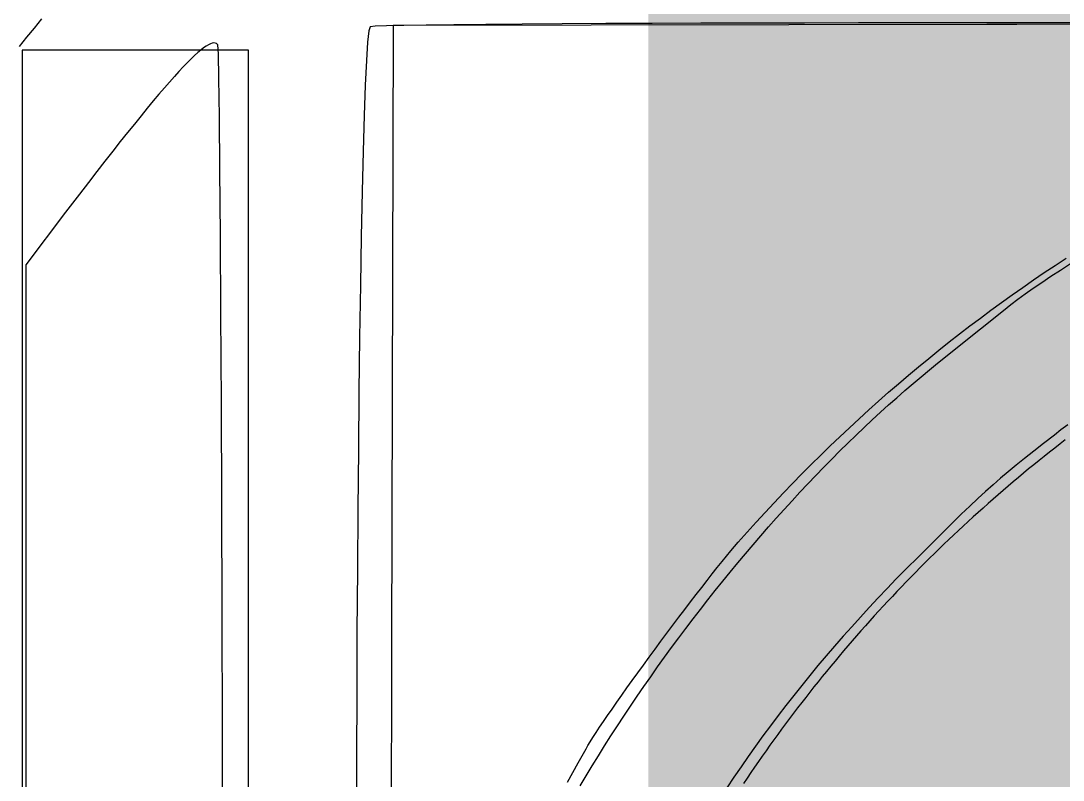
# Model space of a CAD drawing. Header units: inches. Extents: x -14 to 338, y 0 to 125.
# Drawn here: x 17.717 to 20.396, y 56.863 to 58.813 of the extents above; entities that cross this region are included whole.
import ezdxf

# ---------------------------------------------------------------- set-up
doc = ezdxf.new("R2010")
doc.units = ezdxf.units.IN
for name, color, linetype in [('Bottom Layer', 5, 'Continuous'), ('Bottom Overlay', 54, 'Continuous'), ('Top Overlay', 2, 'Continuous')]:
    doc.layers.add(name, color=color, linetype=linetype)

# ---------------------------------------------------------------- blocks, each defined once
blk = doc.blocks.new('IMPORTED_IMAGE_B_2')
at = {"layer": 'Bottom Overlay'}
for p, q in [((6.049, -6.0593), (6.0444, -7.6533)), ((7.5749, -6.0568), (6.049, -6.0593)), ((6.049, -6.0593), (6.049, -6.0593)), ((7.6514, -6.0567), (7.5749, -6.0568)), ((7.5749, -6.0568), (7.5749, -6.0568)), ((7.7978, -6.0565), (7.6514, -6.0567)), ((7.6514, -6.0567), (7.6514, -6.0567)), ((5.6766, -6.1228), (5.0954, -6.1228)), ((5.0954, -6.1228), (5.0954, -6.1228)), ((5.0954, -6.1228), (5.0954, -13.3007)), ((5.6766, -10.0738), (5.6766, -6.1228)), ((5.6766, -6.1228), (5.6766, -6.1228)), ((7.7392, -6.7037), (7.7638, -6.6877)), ((7.7638, -6.6877), (7.7895, -6.6713)), ((7.7638, -6.6877), (7.7638, -6.6877)), ((7.6938, -6.7344), (7.7159, -6.7193)), ((7.7159, -6.7193), (7.7392, -6.7037)), ((7.7159, -6.7193), (7.7159, -6.7193)), ((7.7392, -6.7037), (7.7392, -6.7037)), ((7.6541, -6.7628), (7.6732, -6.7489)), ((7.6732, -6.7489), (7.6938, -6.7344)), ((7.6732, -6.7489), (7.6732, -6.7489)), ((7.6938, -6.7344), (7.6938, -6.7344)), ((7.6172, -6.7914), (7.6366, -6.776)), ((7.6366, -6.776), (7.6541, -6.7628)), ((7.6366, -6.776), (7.6366, -6.776)), ((7.6541, -6.7628), (7.6541, -6.7628)), ((7.5585, -6.8386), (7.6172, -6.7914)), ((7.6172, -6.7914), (7.6172, -6.7914)), ((7.4478, -6.9273), (7.5585, -6.8386)), ((7.5585, -6.8386), (7.5585, -6.8386)), ((7.4268, -6.9443), (7.4478, -6.9273)), ((7.4478, -6.9273), (7.4478, -6.9273)), ((7.3848, -6.9793), (7.4058, -6.9616)), ((7.4058, -6.9616), (7.4268, -6.9443)), ((7.4058, -6.9616), (7.4058, -6.9616)), ((7.4268, -6.9443), (7.4268, -6.9443)), ((7.3638, -6.9973), (7.3848, -6.9793)), ((7.3848, -6.9793), (7.3848, -6.9793)), ((7.3218, -7.0343), (7.3428, -7.0156)), ((7.3428, -7.0156), (7.3638, -6.9973)), ((7.3428, -7.0156), (7.3428, -7.0156)), ((7.3638, -6.9973), (7.3638, -6.9973)), ((7.3009, -7.0532), (7.3218, -7.0343)), ((7.3218, -7.0343), (7.3218, -7.0343)), ((7.28, -7.0725), (7.3009, -7.0532)), ((7.3009, -7.0532), (7.3009, -7.0532)), ((7.2383, -7.1119), (7.2591, -7.0921)), ((7.2591, -7.0921), (7.28, -7.0725)), ((7.2591, -7.0921), (7.2591, -7.0921)), ((7.28, -7.0725), (7.28, -7.0725)), ((7.2175, -7.1321), (7.2383, -7.1119)), ((7.2383, -7.1119), (7.2383, -7.1119)), ((7.7761, -7.124), (7.7626, -7.1345)), ((7.1761, -7.1732), (7.1968, -7.1525)), ((7.1968, -7.1525), (7.2175, -7.1321)), ((7.1968, -7.1525), (7.1968, -7.1525)), ((7.2175, -7.1321), (7.2175, -7.1321)), ((7.749, -7.145), (7.7355, -7.1557)), ((7.7626, -7.1345), (7.749, -7.145)), ((7.749, -7.145), (7.749, -7.145)), ((7.7626, -7.1345), (7.7626, -7.1345)), ((7.1555, -7.1941), (7.1761, -7.1732)), ((7.1761, -7.1732), (7.1761, -7.1732)), ((7.7087, -7.1771), (7.6953, -7.1879)), ((7.7221, -7.1663), (7.7087, -7.1771)), ((7.7087, -7.1771), (7.7087, -7.1771)), ((7.7355, -7.1557), (7.7221, -7.1663)), ((7.7221, -7.1663), (7.7221, -7.1663)), ((7.7355, -7.1557), (7.7355, -7.1557)), ((7.135, -7.2153), (7.1555, -7.1941)), ((7.1555, -7.1941), (7.1555, -7.1941)), ((7.682, -7.1987), (7.6688, -7.2097)), ((7.6953, -7.1879), (7.682, -7.1987)), ((7.682, -7.1987), (7.682, -7.1987)), ((7.6953, -7.1879), (7.6953, -7.1879)), ((7.1145, -7.2368), (7.135, -7.2153)), ((7.135, -7.2153), (7.135, -7.2153)), ((7.6425, -7.2317), (7.6294, -7.2428)), ((7.6556, -7.2206), (7.6425, -7.2317)), ((7.6425, -7.2317), (7.6425, -7.2317)), ((7.6688, -7.2097), (7.6556, -7.2206)), ((7.6556, -7.2206), (7.6556, -7.2206)), ((7.6688, -7.2097), (7.6688, -7.2097)), ((7.0738, -7.2804), (7.0941, -7.2585)), ((7.0941, -7.2585), (7.1145, -7.2368)), ((7.0941, -7.2585), (7.0941, -7.2585)), ((7.1145, -7.2368), (7.1145, -7.2368)), ((7.6164, -7.2539), (7.6034, -7.2651)), ((7.6294, -7.2428), (7.6164, -7.2539)), ((7.6164, -7.2539), (7.6164, -7.2539)), ((7.6294, -7.2428), (7.6294, -7.2428)), ((7.0536, -7.3026), (7.0738, -7.2804)), ((7.0738, -7.2804), (7.0738, -7.2804)), ((7.5905, -7.2764), (7.5776, -7.2877)), ((7.6034, -7.2651), (7.5905, -7.2764)), ((7.5905, -7.2764), (7.5905, -7.2764)), ((7.6034, -7.2651), (7.6034, -7.2651)), ((7.0334, -7.325), (7.0536, -7.3026)), ((7.0536, -7.3026), (7.0536, -7.3026)), ((7.552, -7.3105), (7.5393, -7.322)), ((7.5648, -7.2991), (7.552, -7.3105)), ((7.552, -7.3105), (7.552, -7.3105)), ((7.5776, -7.2877), (7.5648, -7.2991)), ((7.5648, -7.2991), (7.5648, -7.2991)), ((7.5776, -7.2877), (7.5776, -7.2877)), ((7.0134, -7.3475), (7.0334, -7.325)), ((7.0334, -7.325), (7.0334, -7.325)), ((7.5267, -7.3336), (7.5141, -7.3452)), ((7.5393, -7.322), (7.5267, -7.3336)), ((7.5267, -7.3336), (7.5267, -7.3336)), ((7.5393, -7.322), (7.5393, -7.322)), ((6.9935, -7.3703), (7.0134, -7.3475)), ((7.0134, -7.3475), (7.0134, -7.3475)), ((7.5015, -7.3569), (7.489, -7.3686)), ((7.5141, -7.3452), (7.5015, -7.3569)), ((7.5015, -7.3569), (7.5015, -7.3569)), ((7.5141, -7.3452), (7.5141, -7.3452)), ((6.9539, -7.4165), (6.9737, -7.3933)), ((6.9737, -7.3933), (6.9935, -7.3703)), ((6.9737, -7.3933), (6.9737, -7.3933)), ((6.9935, -7.3703), (6.9935, -7.3703)), ((7.4642, -7.3922), (7.4519, -7.4041)), ((7.4766, -7.3803), (7.4642, -7.3922)), ((7.4642, -7.3922), (7.4642, -7.3922)), ((7.489, -7.3686), (7.4766, -7.3803)), ((7.4766, -7.3803), (7.4766, -7.3803)), ((7.489, -7.3686), (7.489, -7.3686)), ((6.9344, -7.4399), (6.9539, -7.4165)), ((6.9539, -7.4165), (6.9539, -7.4165)), ((7.4396, -7.416), (7.4274, -7.428)), ((7.4519, -7.4041), (7.4396, -7.416)), ((7.4396, -7.416), (7.4396, -7.416)), ((7.4519, -7.4041), (7.4519, -7.4041)), ((6.9149, -7.4635), (6.9344, -7.4399)), ((6.9344, -7.4399), (6.9344, -7.4399)), ((7.4152, -7.4401), (7.4031, -7.4522)), ((7.4274, -7.428), (7.4152, -7.4401)), ((7.4152, -7.4401), (7.4152, -7.4401)), ((7.4274, -7.428), (7.4274, -7.428)), ((6.8956, -7.4872), (6.9149, -7.4635)), ((6.9149, -7.4635), (6.9149, -7.4635)), ((7.3911, -7.4643), (7.3791, -7.4765)), ((7.4031, -7.4522), (7.3911, -7.4643)), ((7.3911, -7.4643), (7.3911, -7.4643)), ((7.4031, -7.4522), (7.4031, -7.4522)), ((6.8764, -7.5111), (6.8956, -7.4872)), ((6.8956, -7.4872), (6.8956, -7.4872)), ((7.3672, -7.4888), (7.3553, -7.5011)), ((7.3791, -7.4765), (7.3672, -7.4888)), ((7.3672, -7.4888), (7.3672, -7.4888)), ((7.3791, -7.4765), (7.3791, -7.4765)), ((6.8573, -7.5351), (6.8764, -7.5111)), ((6.8764, -7.5111), (6.8764, -7.5111)), ((7.3318, -7.5259), (7.3201, -7.5384)), ((7.3435, -7.5135), (7.3318, -7.5259)), ((7.3318, -7.5259), (7.3318, -7.5259)), ((7.3553, -7.5011), (7.3435, -7.5135)), ((7.3435, -7.5135), (7.3435, -7.5135)), ((7.3553, -7.5011), (7.3553, -7.5011)), ((6.8384, -7.5593), (6.8573, -7.5351)), ((6.8573, -7.5351), (6.8573, -7.5351)), ((7.3084, -7.551), (7.2968, -7.5635)), ((7.3201, -7.5384), (7.3084, -7.551)), ((7.3084, -7.551), (7.3084, -7.551)), ((7.3201, -7.5384), (7.3201, -7.5384)), ((6.8197, -7.5837), (6.8384, -7.5593)), ((6.8384, -7.5593), (6.8384, -7.5593)), ((7.2853, -7.5762), (7.2739, -7.5889)), ((7.2968, -7.5635), (7.2853, -7.5762)), ((7.2853, -7.5762), (7.2853, -7.5762)), ((7.2968, -7.5635), (7.2968, -7.5635)), ((6.7827, -7.6328), (6.8011, -7.6081)), ((6.8011, -7.6081), (6.8197, -7.5837)), ((6.8011, -7.6081), (6.8011, -7.6081)), ((6.8197, -7.5837), (6.8197, -7.5837)), ((7.2625, -7.6016), (7.2511, -7.6144)), ((7.2739, -7.5889), (7.2625, -7.6016)), ((7.2625, -7.6016), (7.2625, -7.6016)), ((7.2739, -7.5889), (7.2739, -7.5889)), ((6.7644, -7.6575), (6.7827, -7.6328)), ((6.7827, -7.6328), (6.7827, -7.6328)), ((7.2398, -7.6273), (7.2286, -7.6402)), ((7.2511, -7.6144), (7.2398, -7.6273)), ((7.2398, -7.6273), (7.2398, -7.6273)), ((7.2511, -7.6144), (7.2511, -7.6144)), ((6.0444, -7.6533), (6.044, -7.8224)), ((6.0444, -7.6533), (6.0444, -7.6533)), ((6.7463, -7.6823), (6.7644, -7.6575)), ((6.7644, -7.6575), (6.7644, -7.6575)), ((7.2174, -7.6531), (7.2063, -7.6661)), ((7.2286, -7.6402), (7.2174, -7.6531)), ((7.2174, -7.6531), (7.2174, -7.6531)), ((7.2286, -7.6402), (7.2286, -7.6402)), ((6.7284, -7.7073), (6.7463, -7.6823)), ((6.7463, -7.6823), (6.7463, -7.6823)), ((7.1953, -7.6792), (7.1843, -7.6923)), ((7.2063, -7.6661), (7.1953, -7.6792)), ((7.1953, -7.6792), (7.1953, -7.6792)), ((7.2063, -7.6661), (7.2063, -7.6661)), ((6.7107, -7.7323), (6.7284, -7.7073)), ((6.7284, -7.7073), (6.7284, -7.7073)), ((7.1734, -7.7054), (7.1625, -7.7186)), ((7.1843, -7.6923), (7.1734, -7.7054)), ((7.1734, -7.7054), (7.1734, -7.7054)), ((7.1843, -7.6923), (7.1843, -7.6923)), ((6.6931, -7.7575), (6.7107, -7.7323)), ((6.7107, -7.7323), (6.7107, -7.7323)), ((7.1517, -7.7319), (7.141, -7.7452)), ((7.1625, -7.7186), (7.1517, -7.7319)), ((7.1517, -7.7319), (7.1517, -7.7319)), ((7.1625, -7.7186), (7.1625, -7.7186)), ((6.6758, -7.7827), (6.6931, -7.7575)), ((6.6931, -7.7575), (6.6931, -7.7575)), ((7.1303, -7.7585), (7.1197, -7.7719)), ((7.141, -7.7452), (7.1303, -7.7585)), ((7.1303, -7.7585), (7.1303, -7.7585)), ((7.141, -7.7452), (7.141, -7.7452)), ((6.6587, -7.808), (6.6758, -7.7827)), ((6.6758, -7.7827), (6.6758, -7.7827)), ((7.1092, -7.7854), (7.0987, -7.7989)), ((7.1197, -7.7719), (7.1092, -7.7854)), ((7.1092, -7.7854), (7.1092, -7.7854)), ((7.1197, -7.7719), (7.1197, -7.7719)), ((6.044, -7.8224), (6.0437, -7.982)), ((6.044, -7.8224), (6.044, -7.8224)), ((6.6417, -7.8334), (6.6587, -7.808)), ((6.6587, -7.808), (6.6587, -7.808)), ((7.0883, -7.8124), (7.0779, -7.826)), ((7.0987, -7.7989), (7.0883, -7.8124)), ((7.0883, -7.8124), (7.0883, -7.8124)), ((7.0987, -7.7989), (7.0987, -7.7989)), ((6.625, -7.8588), (6.6417, -7.8334)), ((6.6417, -7.8334), (6.6417, -7.8334)), ((7.0676, -7.8396), (7.0574, -7.8533)), ((7.0779, -7.826), (7.0676, -7.8396)), ((7.0676, -7.8396), (7.0676, -7.8396)), ((7.0779, -7.826), (7.0779, -7.826)), ((6.6085, -7.8843), (6.625, -7.8588)), ((6.625, -7.8588), (6.625, -7.8588)), ((7.0472, -7.8671), (7.0371, -7.8809)), ((7.0574, -7.8533), (7.0472, -7.8671)), ((7.0472, -7.8671), (7.0472, -7.8671)), ((7.0574, -7.8533), (7.0574, -7.8533)), ((6.5922, -7.9099), (6.6085, -7.8843)), ((6.6085, -7.8843), (6.6085, -7.8843)), ((7.0271, -7.8947), (7.0171, -7.9086)), ((7.0371, -7.8809), (7.0271, -7.8947)), ((7.0271, -7.8947), (7.0271, -7.8947)), ((7.0371, -7.8809), (7.0371, -7.8809)), ((6.5761, -7.9355), (6.5922, -7.9099)), ((6.5922, -7.9099), (6.5922, -7.9099)), ((7.0072, -7.9225), (6.9973, -7.9365)), ((7.0171, -7.9086), (7.0072, -7.9225)), ((7.0072, -7.9225), (7.0072, -7.9225)), ((7.0171, -7.9086), (7.0171, -7.9086)), ((6.5603, -7.9611), (6.5761, -7.9355)), ((6.5761, -7.9355), (6.5761, -7.9355)), ((6.9876, -7.9505), (6.9778, -7.9646)), ((6.9973, -7.9365), (6.9876, -7.9505)), ((6.9876, -7.9505), (6.9876, -7.9505)), ((6.9973, -7.9365), (6.9973, -7.9365)), ((6.0437, -7.982), (6.0435, -8.1323)), ((6.0437, -7.982), (6.0437, -7.982)), ((6.5447, -7.9868), (6.5603, -7.9611)), ((6.5603, -7.9611), (6.5603, -7.9611)), ((6.9682, -7.9787), (6.9586, -7.9928)), ((6.9778, -7.9646), (6.9682, -7.9787)), ((6.9682, -7.9787), (6.9682, -7.9787)), ((6.9778, -7.9646), (6.9778, -7.9646)), ((6.5294, -8.0125), (6.5447, -7.9868)), ((6.5447, -7.9868), (6.5447, -7.9868)), ((6.9586, -7.9928), (6.9491, -8.007)), ((6.9586, -7.9928), (6.9586, -7.9928))]:
    blk.add_line(p, q, dxfattribs=at)
blk = doc.blocks.new('IMPORTED_IMAGE_B_3')
at = {"layer": 'Top Overlay'}
for p, q in [((5.1264, -6.0661), (5.146, -6.0425)), ((6.7141, -6.0543), (6.595, -6.0548)), ((6.8397, -6.0538), (6.7141, -6.0543)), ((6.7141, -6.0543), (6.7141, -6.0543)), ((6.9708, -6.0535), (6.8397, -6.0538)), ((6.8397, -6.0538), (6.8397, -6.0538)), ((7.1061, -6.0532), (6.9708, -6.0535)), ((6.9708, -6.0535), (6.9708, -6.0535)), ((7.2447, -6.0529), (7.1061, -6.0532)), ((7.1061, -6.0532), (7.1061, -6.0532)), ((7.3856, -6.0528), (7.2447, -6.0529)), ((7.2447, -6.0529), (7.2447, -6.0529)), ((7.5276, -6.0527), (7.3856, -6.0528)), ((7.3856, -6.0528), (7.3856, -6.0528)), ((7.6697, -6.0527), (7.5276, -6.0527)), ((7.5276, -6.0527), (7.5276, -6.0527)), ((7.8108, -6.0528), (7.6697, -6.0527)), ((7.6697, -6.0527), (7.6697, -6.0527)), ((5.1071, -6.0896), (5.1264, -6.0661)), ((5.9863, -6.0734), (5.983, -6.1027)), ((5.9897, -6.0627), (5.9863, -6.0734)), ((5.9863, -6.0734), (5.9863, -6.0734)), ((6.0027, -6.0616), (5.9897, -6.0627)), ((5.9897, -6.0627), (5.9897, -6.0627)), ((6.0317, -6.0605), (6.0027, -6.0616)), ((6.0027, -6.0616), (6.0027, -6.0616)), ((6.0757, -6.0594), (6.0317, -6.0605)), ((6.0317, -6.0605), (6.0317, -6.0605)), ((6.1337, -6.0585), (6.0757, -6.0594)), ((6.0757, -6.0594), (6.0757, -6.0594)), ((6.2045, -6.0576), (6.1337, -6.0585)), ((6.1337, -6.0585), (6.1337, -6.0585)), ((6.2871, -6.0568), (6.2045, -6.0576)), ((6.2045, -6.0576), (6.2045, -6.0576)), ((6.3804, -6.0561), (6.2871, -6.0568)), ((6.2871, -6.0568), (6.2871, -6.0568)), ((6.4834, -6.0554), (6.3804, -6.0561)), ((6.3804, -6.0561), (6.3804, -6.0561)), ((6.595, -6.0548), (6.4834, -6.0554)), ((6.4834, -6.0554), (6.4834, -6.0554)), ((6.595, -6.0548), (6.595, -6.0548)), ((5.088, -6.1131), (5.1071, -6.0896)), ((5.579, -6.1065), (5.5737, -6.1091)), ((5.5837, -6.1049), (5.579, -6.1065)), ((5.579, -6.1065), (5.579, -6.1065)), ((5.5878, -6.1043), (5.5837, -6.1049)), ((5.5837, -6.1049), (5.5837, -6.1049)), ((5.5914, -6.1046), (5.5878, -6.1043)), ((5.5878, -6.1043), (5.5878, -6.1043)), ((5.5944, -6.1058), (5.5914, -6.1046)), ((5.5914, -6.1046), (5.5914, -6.1046)), ((5.5979, -6.1094), (5.5944, -6.1058)), ((5.5944, -6.1058), (5.5944, -6.1058)), ((5.983, -6.1027), (5.9799, -6.1495)), ((5.983, -6.1027), (5.983, -6.1027)), ((5.5465, -6.1293), (5.5382, -6.1369)), ((5.5543, -6.1227), (5.5465, -6.1293)), ((5.5465, -6.1293), (5.5465, -6.1293)), ((5.5614, -6.1172), (5.5543, -6.1227)), ((5.5543, -6.1227), (5.5543, -6.1227)), ((5.5679, -6.1126), (5.5614, -6.1172)), ((5.5614, -6.1172), (5.5614, -6.1172)), ((5.5737, -6.1091), (5.5679, -6.1126)), ((5.5679, -6.1126), (5.5679, -6.1126)), ((5.5737, -6.1091), (5.5737, -6.1091)), ((5.5994, -6.1322), (5.5979, -6.1094)), ((5.5979, -6.1094), (5.5979, -6.1094)), ((5.6008, -6.1946), (5.5994, -6.1322)), ((5.5994, -6.1322), (5.5994, -6.1322)), ((5.5194, -6.1552), (5.5091, -6.1659)), ((5.5291, -6.1455), (5.5194, -6.1552)), ((5.5194, -6.1552), (5.5194, -6.1552)), ((5.5382, -6.1369), (5.5291, -6.1455)), ((5.5291, -6.1455), (5.5291, -6.1455)), ((5.5382, -6.1369), (5.5382, -6.1369)), ((5.9799, -6.1495), (5.9769, -6.2125)), ((5.9799, -6.1495), (5.9799, -6.1495)), ((5.498, -6.1777), (5.4863, -6.1906)), ((5.5091, -6.1659), (5.498, -6.1777)), ((5.498, -6.1777), (5.498, -6.1777)), ((5.5091, -6.1659), (5.5091, -6.1659)), ((5.4738, -6.2047), (5.4607, -6.2198)), ((5.4863, -6.1906), (5.4738, -6.2047)), ((5.4738, -6.2047), (5.4738, -6.2047)), ((5.4863, -6.1906), (5.4863, -6.1906)), ((5.6022, -6.2945), (5.6008, -6.1946)), ((5.6008, -6.1946), (5.6008, -6.1946)), ((5.9769, -6.2125), (5.9741, -6.2904)), ((5.9769, -6.2125), (5.9769, -6.2125)), ((5.4468, -6.236), (5.4321, -6.2534)), ((5.4607, -6.2198), (5.4468, -6.236)), ((5.4468, -6.236), (5.4468, -6.236)), ((5.4607, -6.2198), (5.4607, -6.2198)), ((5.4321, -6.2534), (5.4167, -6.272)), ((5.4321, -6.2534), (5.4321, -6.2534)), ((5.4006, -6.2917), (5.3837, -6.3126)), ((5.4167, -6.272), (5.4006, -6.2917)), ((5.4006, -6.2917), (5.4006, -6.2917)), ((5.4167, -6.272), (5.4167, -6.272)), ((5.6035, -6.43), (5.6022, -6.2945)), ((5.6022, -6.2945), (5.6022, -6.2945)), ((5.9741, -6.2904), (5.9714, -6.382)), ((5.9741, -6.2904), (5.9741, -6.2904)), ((5.3837, -6.3126), (5.3659, -6.3346)), ((5.3837, -6.3126), (5.3837, -6.3126)), ((5.3659, -6.3346), (5.3474, -6.3579)), ((5.3659, -6.3346), (5.3659, -6.3346)), ((5.3474, -6.3579), (5.3281, -6.3824)), ((5.3474, -6.3579), (5.3474, -6.3579)), ((5.3281, -6.3824), (5.308, -6.4081)), ((5.3281, -6.3824), (5.3281, -6.3824)), ((5.9714, -6.382), (5.9689, -6.4861)), ((5.9714, -6.382), (5.9714, -6.382)), ((5.308, -6.4081), (5.287, -6.435)), ((5.308, -6.4081), (5.308, -6.4081)), ((5.287, -6.435), (5.2652, -6.4632)), ((5.287, -6.435), (5.287, -6.435)), ((5.6048, -6.5989), (5.6035, -6.43)), ((5.6035, -6.43), (5.6035, -6.43)), ((5.2652, -6.4632), (5.2426, -6.4927)), ((5.2652, -6.4632), (5.2652, -6.4632)), ((5.2426, -6.4927), (5.2069, -6.5393)), ((5.2426, -6.4927), (5.2426, -6.4927)), ((5.9689, -6.4861), (5.9666, -6.6013)), ((5.9689, -6.4861), (5.9689, -6.4861)), ((5.2069, -6.5393), (5.1042, -6.6741)), ((5.2069, -6.5393), (5.2069, -6.5393)), ((5.606, -6.7993), (5.6048, -6.5989)), ((5.6048, -6.5989), (5.6048, -6.5989)), ((5.9666, -6.6013), (5.9645, -6.7265)), ((5.9666, -6.6013), (5.9666, -6.6013)), ((7.7502, -6.6757), (7.7783, -6.6573)), ((5.1042, -6.6741), (5.1042, -6.6741)), ((5.1042, -6.6741), (5.1042, -10.3656)), ((7.6946, -6.7131), (7.7223, -6.6943)), ((7.7223, -6.6943), (7.7502, -6.6757)), ((7.7223, -6.6943), (7.7223, -6.6943)), ((7.7502, -6.6757), (7.7502, -6.6757)), ((7.667, -6.7322), (7.6946, -6.7131)), ((7.6946, -6.7131), (7.6946, -6.7131)), ((5.9645, -6.7265), (5.9625, -6.8604)), ((5.9645, -6.7265), (5.9645, -6.7265)), ((7.6395, -6.7515), (7.667, -6.7322)), ((7.667, -6.7322), (7.667, -6.7322)), ((7.585, -6.7909), (7.6122, -6.7711)), ((7.6122, -6.7711), (7.6395, -6.7515)), ((7.6122, -6.7711), (7.6122, -6.7711)), ((7.6395, -6.7515), (7.6395, -6.7515)), ((5.6071, -7.029), (5.606, -6.7993)), ((5.606, -6.7993), (5.606, -6.7993)), ((7.558, -6.8109), (7.585, -6.7909)), ((7.585, -6.7909), (7.585, -6.7909)), ((7.5045, -6.8517), (7.5312, -6.8312)), ((7.5312, -6.8312), (7.558, -6.8109)), ((7.5312, -6.8312), (7.5312, -6.8312)), ((7.558, -6.8109), (7.558, -6.8109)), ((7.4779, -6.8724), (7.5045, -6.8517)), ((7.5045, -6.8517), (7.5045, -6.8517)), ((5.9625, -6.8604), (5.9608, -7.0018)), ((5.9625, -6.8604), (5.9625, -6.8604)), ((7.4515, -6.8934), (7.4779, -6.8724)), ((7.4779, -6.8724), (7.4779, -6.8724)), ((7.4253, -6.9146), (7.4515, -6.8934)), ((7.4515, -6.8934), (7.4515, -6.8934)), ((7.3733, -6.9577), (7.3992, -6.9361)), ((7.3992, -6.9361), (7.4253, -6.9146)), ((7.3992, -6.9361), (7.3992, -6.9361)), ((7.4253, -6.9146), (7.4253, -6.9146)), ((7.3476, -6.9797), (7.3733, -6.9577)), ((7.3733, -6.9577), (7.3733, -6.9577)), ((7.322, -7.0018), (7.3476, -6.9797)), ((7.3476, -6.9797), (7.3476, -6.9797)), ((5.9608, -7.0018), (5.9592, -7.1493)), ((5.9608, -7.0018), (5.9608, -7.0018)), ((7.2965, -7.0242), (7.322, -7.0018)), ((7.322, -7.0018), (7.322, -7.0018)), ((5.6081, -7.2862), (5.6071, -7.029)), ((5.6071, -7.029), (5.6071, -7.029)), ((7.2713, -7.0468), (7.2965, -7.0242)), ((7.2965, -7.0242), (7.2965, -7.0242)), ((7.2212, -7.0927), (7.2462, -7.0696)), ((7.2462, -7.0696), (7.2713, -7.0468)), ((7.2462, -7.0696), (7.2462, -7.0696)), ((7.2713, -7.0468), (7.2713, -7.0468)), ((7.1965, -7.116), (7.2212, -7.0927)), ((7.2212, -7.0927), (7.2212, -7.0927)), ((7.7651, -7.0985), (7.7481, -7.1116)), ((7.7823, -7.0854), (7.7651, -7.0985)), ((7.7651, -7.0985), (7.7651, -7.0985)), ((7.1719, -7.1395), (7.1965, -7.116)), ((7.1965, -7.116), (7.1965, -7.116)), ((7.7481, -7.1116), (7.7203, -7.1332)), ((7.7481, -7.1116), (7.7481, -7.1116)), ((5.9592, -7.1493), (5.9578, -7.3019)), ((5.9592, -7.1493), (5.9592, -7.1493)), ((7.1475, -7.1632), (7.1719, -7.1395)), ((7.1719, -7.1395), (7.1719, -7.1395)), ((7.7203, -7.1332), (7.695, -7.1531)), ((7.7203, -7.1332), (7.7203, -7.1332)), ((7.1232, -7.1872), (7.1475, -7.1632)), ((7.1475, -7.1632), (7.1475, -7.1632)), ((7.6717, -7.1716), (7.65, -7.1892)), ((7.695, -7.1531), (7.6717, -7.1716)), ((7.6717, -7.1716), (7.6717, -7.1716)), ((7.695, -7.1531), (7.695, -7.1531)), ((7.0992, -7.2114), (7.1232, -7.1872)), ((7.1232, -7.1872), (7.1232, -7.1872)), ((7.6295, -7.2061), (7.6098, -7.2227)), ((7.65, -7.1892), (7.6295, -7.2061)), ((7.6295, -7.2061), (7.6295, -7.2061)), ((7.65, -7.1892), (7.65, -7.1892)), ((7.0752, -7.2358), (7.0992, -7.2114)), ((7.0992, -7.2114), (7.0992, -7.2114)), ((7.6098, -7.2227), (7.5905, -7.2395)), ((7.6098, -7.2227), (7.6098, -7.2227)), ((7.0515, -7.2604), (7.0752, -7.2358)), ((7.0752, -7.2358), (7.0752, -7.2358)), ((7.5711, -7.2568), (7.5513, -7.2749)), ((7.5905, -7.2395), (7.5711, -7.2568)), ((7.5711, -7.2568), (7.5711, -7.2568)), ((7.5905, -7.2395), (7.5905, -7.2395)), ((5.6091, -7.5686), (5.6081, -7.2862)), ((5.6081, -7.2862), (5.6081, -7.2862)), ((7.0046, -7.3104), (7.028, -7.2853)), ((7.028, -7.2853), (7.0515, -7.2604)), ((7.028, -7.2853), (7.028, -7.2853)), ((7.0515, -7.2604), (7.0515, -7.2604)), ((7.5513, -7.2749), (7.5306, -7.2943)), ((7.5513, -7.2749), (7.5513, -7.2749)), ((5.9578, -7.3019), (5.9567, -7.4581)), ((5.9578, -7.3019), (5.9578, -7.3019)), ((6.9814, -7.3357), (7.0046, -7.3104)), ((7.0046, -7.3104), (7.0046, -7.3104)), ((7.5306, -7.2943), (7.5087, -7.3152)), ((7.5306, -7.2943), (7.5306, -7.2943)), ((6.9584, -7.3612), (6.9814, -7.3357)), ((6.9814, -7.3357), (6.9814, -7.3357)), ((7.4851, -7.3382), (7.4594, -7.3635)), ((7.5087, -7.3152), (7.4851, -7.3382)), ((7.4851, -7.3382), (7.4851, -7.3382)), ((7.5087, -7.3152), (7.5087, -7.3152)), ((6.9356, -7.3869), (6.9584, -7.3612)), ((6.9584, -7.3612), (6.9584, -7.3612)), ((7.4594, -7.3635), (7.4312, -7.3915)), ((7.4594, -7.3635), (7.4594, -7.3635)), ((6.9264, -7.3975), (6.9356, -7.3869)), ((6.9356, -7.3869), (6.9356, -7.3869)), ((7.4312, -7.3915), (7.4002, -7.4226)), ((7.4312, -7.3915), (7.4312, -7.3915)), ((6.9056, -7.4224), (6.9164, -7.4093)), ((6.9164, -7.4093), (6.9264, -7.3975)), ((6.9164, -7.4093), (6.9164, -7.4093)), ((6.9264, -7.3975), (6.9264, -7.3975)), ((6.8817, -7.4519), (6.894, -7.4366)), ((6.894, -7.4366), (6.9056, -7.4224)), ((6.894, -7.4366), (6.894, -7.4366)), ((6.9056, -7.4224), (6.9056, -7.4224)), ((7.4002, -7.4226), (7.3657, -7.4571)), ((7.4002, -7.4226), (7.4002, -7.4226)), ((5.9567, -7.4581), (5.9557, -7.6168)), ((5.9567, -7.4581), (5.9567, -7.4581)), ((6.8555, -7.4851), (6.8689, -7.4681)), ((6.8689, -7.4681), (6.8817, -7.4519)), ((6.8689, -7.4681), (6.8689, -7.4681)), ((6.8817, -7.4519), (6.8817, -7.4519)), ((7.3657, -7.4571), (7.3419, -7.4813)), ((7.3657, -7.4571), (7.3657, -7.4571)), ((6.8416, -7.5029), (6.8555, -7.4851)), ((6.8555, -7.4851), (6.8555, -7.4851)), ((7.3419, -7.4813), (7.3184, -7.5055)), ((7.3419, -7.4813), (7.3419, -7.4813)), ((6.8127, -7.5404), (6.8273, -7.5214)), ((6.8273, -7.5214), (6.8416, -7.5029)), ((6.8273, -7.5214), (6.8273, -7.5214)), ((6.8416, -7.5029), (6.8416, -7.5029)), ((7.3184, -7.5055), (7.2952, -7.5299)), ((7.3184, -7.5055), (7.3184, -7.5055)), ((6.7979, -7.5599), (6.8127, -7.5404)), ((6.8127, -7.5404), (6.8127, -7.5404)), ((7.2722, -7.5544), (7.2496, -7.579)), ((7.2952, -7.5299), (7.2722, -7.5544)), ((7.2722, -7.5544), (7.2722, -7.5544)), ((7.2952, -7.5299), (7.2952, -7.5299)), ((5.6099, -7.8744), (5.6091, -7.5686)), ((5.6091, -7.5686), (5.6091, -7.5686)), ((6.7676, -7.6), (6.7828, -7.5798)), ((6.7828, -7.5798), (6.7979, -7.5599)), ((6.7828, -7.5798), (6.7828, -7.5798)), ((6.7979, -7.5599), (6.7979, -7.5599)), ((7.2496, -7.579), (7.2272, -7.6038)), ((7.2496, -7.579), (7.2496, -7.579)), ((6.7523, -7.6205), (6.7676, -7.6)), ((6.7676, -7.6), (6.7676, -7.6)), ((7.2272, -7.6038), (7.2051, -7.6286)), ((7.2272, -7.6038), (7.2272, -7.6038)), ((5.9557, -7.6168), (5.955, -7.7767)), ((5.9557, -7.6168), (5.9557, -7.6168)), ((6.737, -7.641), (6.7523, -7.6205)), ((6.7523, -7.6205), (6.7523, -7.6205)), ((7.2051, -7.6286), (7.1833, -7.6536)), ((7.2051, -7.6286), (7.2051, -7.6286)), ((6.7068, -7.682), (6.7219, -7.6615)), ((6.7219, -7.6615), (6.737, -7.641)), ((6.7219, -7.6615), (6.7219, -7.6615)), ((6.737, -7.641), (6.737, -7.641)), ((7.1833, -7.6536), (7.1617, -7.6787)), ((7.1833, -7.6536), (7.1833, -7.6536)), ((6.692, -7.7023), (6.7068, -7.682)), ((6.7068, -7.682), (6.7068, -7.682)), ((7.1617, -7.6787), (7.1404, -7.7039)), ((7.1617, -7.6787), (7.1617, -7.6787)), ((6.6774, -7.7223), (6.692, -7.7023)), ((6.692, -7.7023), (6.692, -7.7023)), ((7.1404, -7.7039), (7.1194, -7.7293)), ((7.1404, -7.7039), (7.1404, -7.7039)), ((6.6494, -7.7613), (6.6632, -7.742)), ((6.6632, -7.742), (6.6774, -7.7223)), ((6.6632, -7.742), (6.6632, -7.742)), ((6.6774, -7.7223), (6.6774, -7.7223)), ((7.1194, -7.7293), (7.0987, -7.7548)), ((7.1194, -7.7293), (7.1194, -7.7293)), ((6.6361, -7.78), (6.6494, -7.7613)), ((6.6494, -7.7613), (6.6494, -7.7613)), ((7.0987, -7.7548), (7.0783, -7.7804)), ((7.0987, -7.7548), (7.0987, -7.7548)), ((5.955, -7.7767), (5.9544, -7.9366)), ((5.955, -7.7767), (5.955, -7.7767)), ((6.6233, -7.7981), (6.6361, -7.78)), ((6.6361, -7.78), (6.6361, -7.78)), ((7.0783, -7.7804), (7.0581, -7.8062)), ((7.0783, -7.7804), (7.0783, -7.7804)), ((6.5997, -7.832), (6.6112, -7.8155)), ((6.6112, -7.8155), (6.6233, -7.7981)), ((6.6112, -7.8155), (6.6112, -7.8155)), ((6.6233, -7.7981), (6.6233, -7.7981)), ((7.0581, -7.8062), (7.0382, -7.8321)), ((7.0581, -7.8062), (7.0581, -7.8062)), ((6.5791, -7.8623), (6.589, -7.8477)), ((6.589, -7.8477), (6.5997, -7.832)), ((6.589, -7.8477), (6.589, -7.8477)), ((6.5997, -7.832), (6.5997, -7.832)), ((7.0382, -7.8321), (7.0186, -7.8582)), ((7.0382, -7.8321), (7.0382, -7.8321)), ((5.6107, -8.2014), (5.6099, -7.8744)), ((5.6099, -7.8744), (5.6099, -7.8744)), ((6.5621, -7.8883), (6.5701, -7.8759)), ((6.5701, -7.8759), (6.5791, -7.8623)), ((6.5701, -7.8759), (6.5701, -7.8759)), ((6.5791, -7.8623), (6.5791, -7.8623)), ((7.0186, -7.8582), (6.9992, -7.8844)), ((7.0186, -7.8582), (7.0186, -7.8582)), ((6.5492, -7.9091), (6.5551, -7.8994)), ((6.5551, -7.8994), (6.5621, -7.8883)), ((6.5551, -7.8994), (6.5551, -7.8994)), ((6.5621, -7.8883), (6.5621, -7.8883)), ((6.9992, -7.8844), (6.9801, -7.9107)), ((6.9992, -7.8844), (6.9992, -7.8844)), ((6.5243, -7.9538), (6.5445, -7.9174)), ((6.5445, -7.9174), (6.5492, -7.9091)), ((6.5445, -7.9174), (6.5445, -7.9174)), ((6.5492, -7.9091), (6.5492, -7.9091)), ((6.9801, -7.9107), (6.9613, -7.9372)), ((6.9801, -7.9107), (6.9801, -7.9107)), ((5.9544, -7.9366), (5.9541, -8.0952)), ((5.9544, -7.9366), (5.9544, -7.9366)), ((6.497, -8.0031), (6.5243, -7.9538)), ((6.5243, -7.9538), (6.5243, -7.9538)), ((6.9613, -7.9372), (6.9427, -7.9638)), ((6.9613, -7.9372), (6.9613, -7.9372)), ((6.9427, -7.9638), (6.9244, -7.9905)), ((6.9427, -7.9638), (6.9427, -7.9638)), ((6.9244, -7.9905), (6.9064, -8.0175)), ((6.9244, -7.9905), (6.9244, -7.9905))]:
    blk.add_line(p, q, dxfattribs=at)

msp = doc.modelspace()

# ---------------------------------------------------------------- linework, layer by layer
at = {"layer": 'Bottom Layer', "const_width": 3}
msp.add_lwpolyline([(20.8291, 46.4891), (20.8291, 71.8713)], dxfattribs=at)

# ---------------------------------------------------------------- block references
for name in ['IMPORTED_IMAGE_B_2', 'IMPORTED_IMAGE_B_3']:
    msp.add_blockref(name, (12.6249, 64.8609))

doc.saveas('drawing.dxf')
